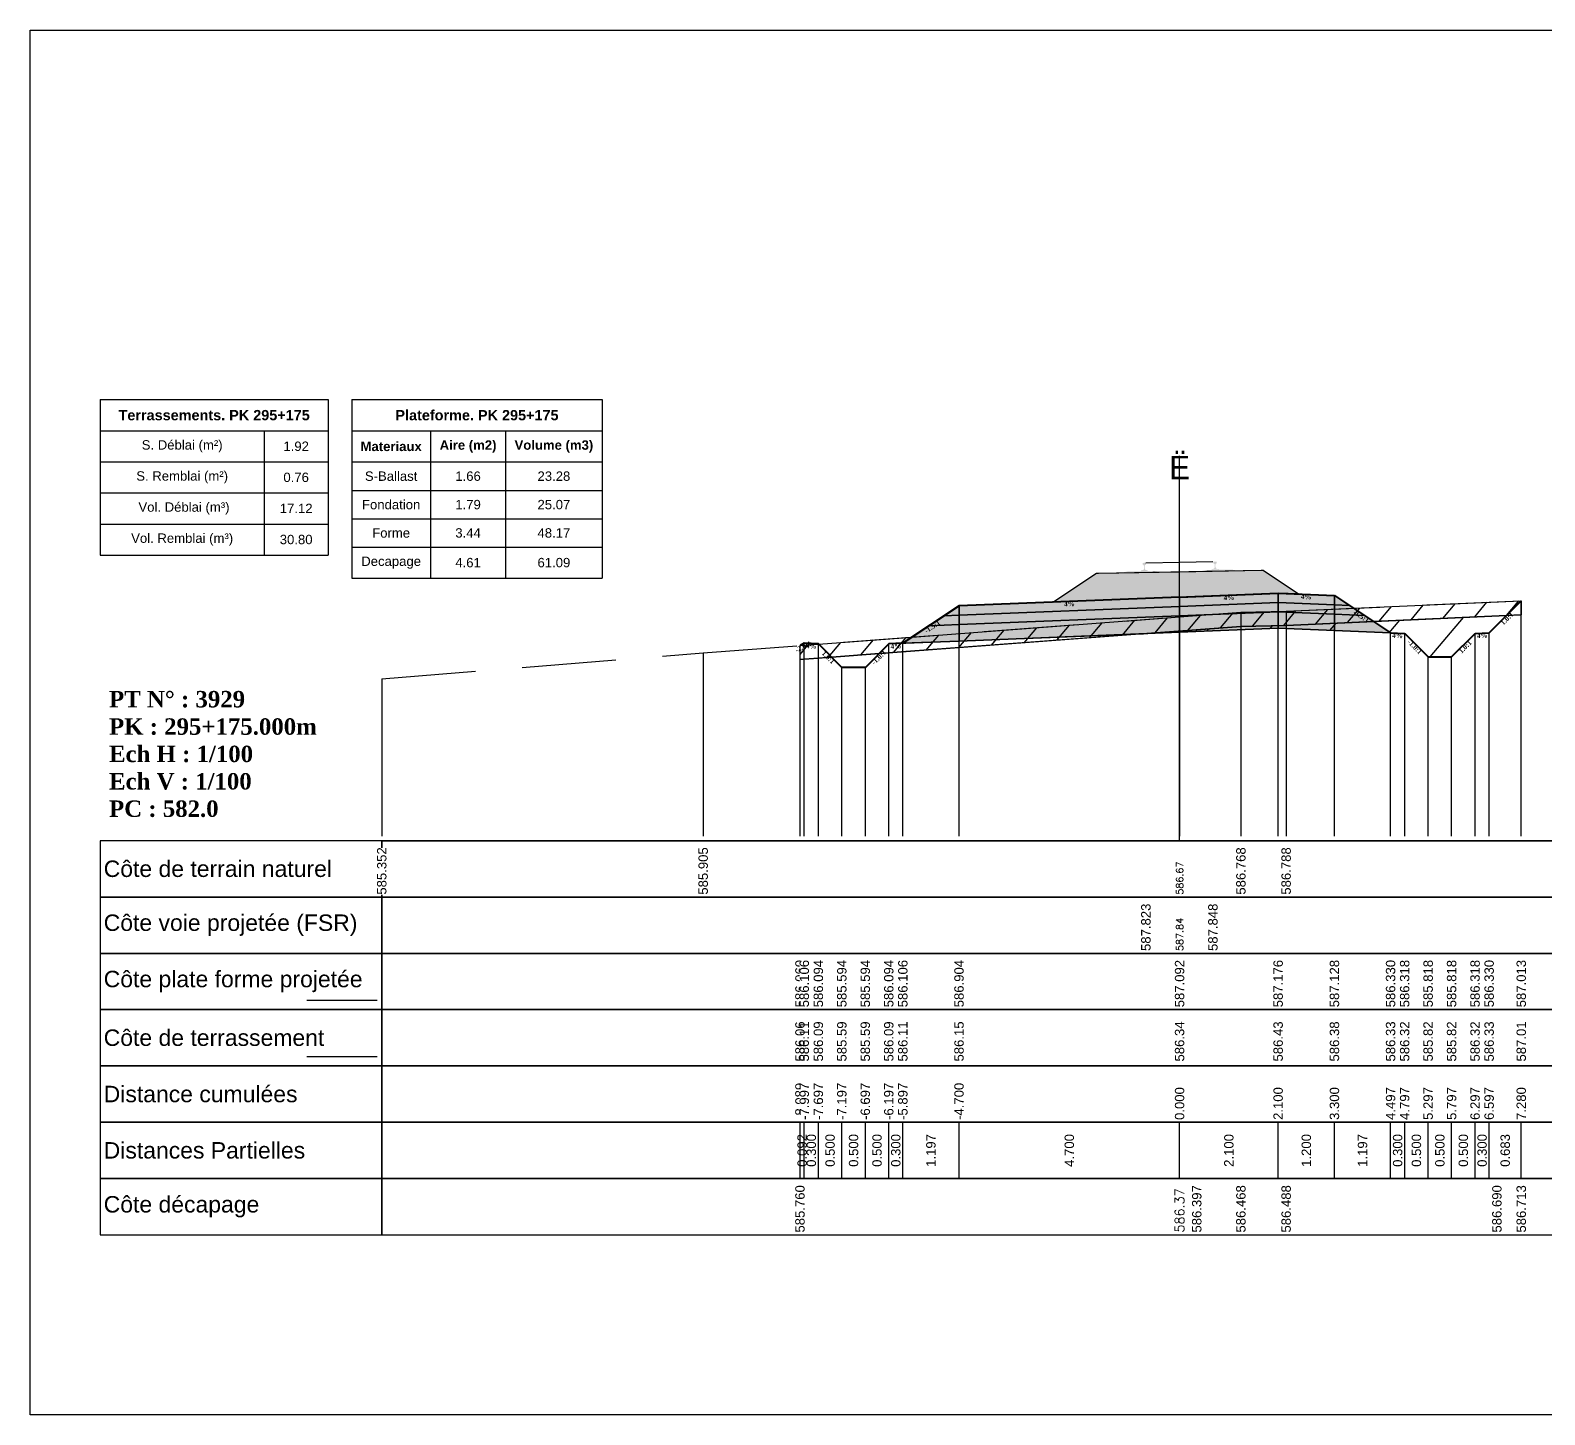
# Model space of a CAD drawing. Header units: millimetres. Extents: x 2762 to 3076, y 916 to 3305.
# Drawn here: x 2873.89 to 2906.16, y 1818.45 to 1847.95 of the extents above; entities that cross this region are included whole.
import ezdxf

# ---------------------------------------------------------------- set-up
doc = ezdxf.new("R2010")
doc.units = ezdxf.units.MM
doc.header["$LTSCALE"] = 2
doc.linetypes.add('CACHE', pattern=[9.525, 6.35, -3.175])
doc.linetypes.add('DASHED', pattern=[0.75, 0.5, -0.25])
for name, color, linetype in [('C-ANNO-TABL', 1, 'Continuous'), ('C-ANNO-TABL-TEXT', 150, 'Continuous'), ('C-ANNO-TABL-TITL', 150, 'Continuous'), ('C-ANNO-TABL-TTBL', 5, 'Continuous'), ('C-ROAD-CORR', 5, 'Continuous'), ('C-ROAD-SCTN', 7, 'Continuous')]:
    doc.layers.add(name, color=color, linetype=linetype)
doc.styles.add('ARIAL', font='arial.ttf')
doc.styles.add('C3D_Etiquette', font='romans.shx')
doc.styles.add('C3D_Profil_Travers', font='romans.shx')
doc.styles.get("Standard").update_dxf_attribs({"font": 'arial.ttf'})

msp = doc.modelspace()

# ---------------------------------------------------------------- hatches: boundary and pattern name
at = {"linetype": 'Continuous', "lineweight": -3}
h = msp.add_hatch(dxfattribs=at)
h.set_pattern_fill('GRAVEL', color=252, scale=0.009, style=0)
h.set_pattern_definition([(228.0128, (2895.843941, 1835.996288), (-1.8288, -2.0574), [0.030755, -3.0447435]), (184.96974, (2895.823367, 1835.973428), (2.743199999, 0.228600013), [0.0527764, -5.2248644]), (132.51045, (2895.77079, 1835.968856), (2.286, -2.5146), [0.0372133, -3.684125]), (267.2737, (2895.681635, 1835.911706), (0.2286, 4.572), [0.0480604, -4.7579794]), (292.83365, (2895.679349, 1835.8637), (-1.143, 2.7432), [0.047127, -4.6655827]), (357.2737, (2895.697637, 1835.820266), (-4.572, 0.2286), [0.0480604, -4.7579794]), (37.69424, (2895.7456434, 1835.81798), (-2.9718, -2.286), [0.0635574, -6.2921804]), (72.25533, (2895.795935, 1835.856842), (1.6002, 5.0292), [0.0600048, -5.940473]), (121.42957, (2895.814223, 1835.913992), (-1.8288, 2.9718), [0.048223, -4.774099]), (175.23636, (2895.789077, 1835.95514), (2.5146, -0.2286), [0.055054, -2.697654]), (222.39744, (2895.7342134, 1835.959712), (-2.7432, -2.5146), [0.071197, -7.0485095]), (138.81407, (2895.90795, 1835.90942), (-1.6002, 1.3716), [0.0243004, -2.405751]), (171.46923, (2895.889661, 1835.925422), (2.9718, -0.4572), [0.0462314, -4.5769175]), (225, (2895.84394, 1835.93228), (-3e-17, -0.2286), [0.032329, -0.29096]), (203.1986, (2895.82794, 1835.959712), (1.143, 0.4572), [0.01741, -1.723556]), (291.8014, (2895.811937, 1835.952854), (-0.2286, 0.6858), [0.024621, -1.206428]), (30.9638, (2895.82108, 1835.929994), (0.6858, 0.4572), [0.039989, -1.292967]), (161.565, (2895.85537, 1835.95057), (0.4572, -0.2286), [0.028916, -0.693981]), (16.38954, (2895.67935, 1835.952854), (2.286, 0.6858), [0.040508, -4.0102944]), (70.34618, (2895.718211, 1835.964284), (-0.9144, -2.5146), [0.033984, -3.3643994]), (293.1986, (2895.85537, 1835.996288), (-0.4572, 1.143), [0.034819, -1.7061465]), (343.61046, (2895.869087, 1835.964284), (-2.286, 0.6858), [0.040508, -4.0102944]), (339.44395, (2895.67935, 1835.811122), (-1.143, 0.4572), [0.039063, -1.914096]), (294.77514, (2895.715925, 1835.797406), (-1.143, 2.5146), [0.0327305, -3.2403234]), (66.8014, (2895.857657, 1835.767688), (0.4572, 1.143), [0.034819, -1.7061465]), (17.35402, (2895.871373, 1835.799692), (-2.9718, -0.9144), [0.0383204, -3.793714]), (69.44395, (2895.745643, 1835.767688), (-0.4572, -1.143), [0.0195316, -1.933628]), (101.3099, (2895.84394, 1835.76769), (-0.2286, 0.9144), [0.011656, -1.1539795]), (165.9638, (2895.841655, 1835.77912), (0.6858, -0.2286), [0.047127, -0.895415]), (186.009, (2895.795935, 1835.790548), (2.286, 0.2286), [0.043674, -4.323723]), (303.69, (2895.82108, 1835.90942), (-0.2286, 0.4572), [0.032969, -0.79126]), (353.15723, (2895.839369, 1835.881988), (3.8862, -0.4572), [0.05756, -5.698441]), (60.9454, (2895.89652, 1835.87513), (-0.9144, -1.6002), [0.023536, -2.330045]), (90, (2895.90795, 1835.8957), (-0.2286, 0.2286), [0.013716, -0.214884]), (120.25644, (2895.791363, 1835.797406), (0.9144, -1.6002), [0.031758, -3.1440547]), (48.0128, (2895.775361, 1835.824838), (1.8288, 2.0574), [0.06151, -3.0139886]), (0, (2895.8165, 1835.87056), (0.2286, 0.2286), [0.059436, -0.169164]), (325.30485, (2895.875945, 1835.870558), (2.286, -1.6002), [0.036145, -3.5783385]), (254.0546, (2895.905663, 1835.849984), (-0.2286, -0.9144), [0.033285, -1.6309485]), (207.64598, (2895.896519, 1835.81798), (-4.3434, -2.286), [0.054193, -5.365122]), (175.42608, (2895.848513, 1835.792834), (-2.9718, 0.2286), [0.0573327, -5.675926])])
h.paths.add_polyline_path([(2895.679, 1835.768), (2896.608, 1836.387), (2896.652, 1836.387), (2900.114, 1836.447), (2900.158, 1836.447), (2900.916, 1835.942), (2900.48, 1835.96)])
msp.add_hatch(color=254, dxfattribs=at).paths.add_polyline_path([(2897.169, 1836.215), (2897.166, 1836.4), (2897.28, 1836.423), (2897.628, 1836.429), (2897.628, 1836.434), (2897.554, 1836.433), (2897.554, 1836.443), (2897.555, 1836.444), (2897.556, 1836.444), (2897.558, 1836.445), (2897.578, 1836.447), (2897.581, 1836.447), (2897.584, 1836.449), (2897.612, 1836.459), (2897.614, 1836.461), (2897.615, 1836.462), (2897.616, 1836.464), (2897.617, 1836.468), (2897.618, 1836.475), (2897.619, 1836.484), (2897.62, 1836.494), (2897.62, 1836.518), (2897.619, 1836.534), (2897.618, 1836.54), (2897.617, 1836.546), (2897.616, 1836.551), (2897.616, 1836.553), (2897.615, 1836.556), (2897.614, 1836.558), (2897.613, 1836.559), (2897.612, 1836.561), (2897.61, 1836.561), (2897.595, 1836.567), (2897.592, 1836.568), (2897.592, 1836.569), (2897.591, 1836.571), (2897.591, 1836.573), (2897.591, 1836.591), (2897.591, 1836.596), (2897.592, 1836.598), (2897.594, 1836.6), (2897.596, 1836.602), (2897.599, 1836.603), (2897.6, 1836.604), (2897.604, 1836.604), (2897.608, 1836.605), (2897.611, 1836.605), (2897.615, 1836.606), (2897.62, 1836.606), (2897.623, 1836.606), (2897.626, 1836.606), (2897.63, 1836.606), (2897.633, 1836.606), (2897.637, 1836.606), (2897.642, 1836.606), (2897.645, 1836.606), (2897.649, 1836.605), (2897.653, 1836.605), (2897.654, 1836.604), (2897.656, 1836.603), (2897.659, 1836.601), (2897.661, 1836.599), (2897.662, 1836.597), (2897.663, 1836.592), (2897.663, 1836.574), (2897.663, 1836.572), (2897.662, 1836.57), (2897.662, 1836.569), (2897.659, 1836.568), (2897.644, 1836.562), (2897.643, 1836.561), (2897.641, 1836.56), (2897.64, 1836.558), (2897.64, 1836.557), (2897.639, 1836.553), (2897.638, 1836.551), (2897.638, 1836.547), (2897.637, 1836.541), (2897.637, 1836.534), (2897.636, 1836.518), (2897.637, 1836.495), (2897.638, 1836.484), (2897.639, 1836.475), (2897.641, 1836.468), (2897.642, 1836.464), (2897.642, 1836.463), (2897.644, 1836.461), (2897.646, 1836.46), (2897.674, 1836.45), (2897.677, 1836.449), (2897.681, 1836.449), (2897.701, 1836.447), (2897.702, 1836.447), (2897.703, 1836.446), (2897.704, 1836.445), (2897.704, 1836.435), (2897.63, 1836.434), (2897.63, 1836.429), (2897.834, 1836.432), (2897.966, 1836.404), (2898.8, 1836.418), (2898.931, 1836.451), (2899.135, 1836.455), (2899.135, 1836.46), (2899.061, 1836.459), (2899.061, 1836.469), (2899.062, 1836.47), (2899.063, 1836.471), (2899.064, 1836.471), (2899.084, 1836.473), (2899.088, 1836.473), (2899.091, 1836.475), (2899.119, 1836.486), (2899.121, 1836.487), (2899.122, 1836.488), (2899.123, 1836.49), (2899.124, 1836.494), (2899.125, 1836.501), (2899.126, 1836.51), (2899.127, 1836.521), (2899.126, 1836.544), (2899.125, 1836.56), (2899.125, 1836.567), (2899.124, 1836.573), (2899.123, 1836.577), (2899.123, 1836.579), (2899.122, 1836.582), (2899.121, 1836.584), (2899.12, 1836.585), (2899.118, 1836.587), (2899.117, 1836.587), (2899.102, 1836.593), (2899.099, 1836.594), (2899.098, 1836.595), (2899.098, 1836.597), (2899.098, 1836.599), (2899.097, 1836.617), (2899.098, 1836.622), (2899.099, 1836.624), (2899.101, 1836.626), (2899.103, 1836.628), (2899.106, 1836.629), (2899.107, 1836.63), (2899.11, 1836.631), (2899.114, 1836.631), (2899.118, 1836.632), (2899.122, 1836.632), (2899.127, 1836.632), (2899.13, 1836.632), (2899.133, 1836.632), (2899.136, 1836.632), (2899.14, 1836.632), (2899.144, 1836.632), (2899.149, 1836.632), (2899.152, 1836.632), (2899.156, 1836.632), (2899.16, 1836.631), (2899.161, 1836.63), (2899.163, 1836.629), (2899.165, 1836.628), (2899.168, 1836.625), (2899.169, 1836.623), (2899.169, 1836.619), (2899.17, 1836.601), (2899.17, 1836.598), (2899.169, 1836.597), (2899.169, 1836.596), (2899.166, 1836.594), (2899.151, 1836.588), (2899.149, 1836.587), (2899.148, 1836.586), (2899.147, 1836.584), (2899.146, 1836.583), (2899.146, 1836.579), (2899.145, 1836.577), (2899.144, 1836.573), (2899.144, 1836.567), (2899.143, 1836.561), (2899.143, 1836.545), (2899.143, 1836.521), (2899.145, 1836.51), (2899.146, 1836.501), (2899.147, 1836.494), (2899.148, 1836.49), (2899.149, 1836.489), (2899.15, 1836.488), (2899.153, 1836.486), (2899.181, 1836.476), (2899.184, 1836.475), (2899.187, 1836.475), (2899.207, 1836.474), (2899.209, 1836.473), (2899.21, 1836.472), (2899.211, 1836.471), (2899.211, 1836.462), (2899.137, 1836.46), (2899.137, 1836.455), (2899.485, 1836.461), (2899.6, 1836.442), (2899.604, 1836.257)])
h = msp.add_hatch(dxfattribs=at)
h.set_pattern_fill('_U', color=150, scale=0.5, angle=50, style=0, pattern_type=0)
h.set_pattern_definition([(50, (2905.3458, 1835.48317), (-0.383022, 0.321394), [])])
h.paths.add_polyline_path([(2905.346, 1835.483), (2905.66, 1835.797), (2905.66, 1835.497)])
h.paths.add_polyline_path([(2902.092, 1835.637), (2905.66, 1835.797), (2905.346, 1835.483), (2902.514, 1835.356)])
h.paths.add_polyline_path([(2891.976, 1834.671), (2892.183, 1834.878), (2892.483, 1834.89), (2892.684, 1835.024), (2899.686, 1835.551), (2900.65, 1835.572), (2902.092, 1835.637), (2902.514, 1835.356), (2900.65, 1835.272), (2899.686, 1835.251)])
h.paths.add_polyline_path([(2890.687, 1834.874), (2892.684, 1835.024), (2892.483, 1834.89), (2892.183, 1834.878), (2891.976, 1834.671), (2890.966, 1834.595)])
h.paths.add_polyline_path([(2890.291, 1834.544), (2890.291, 1834.844), (2890.687, 1834.874), (2890.966, 1834.595)])
h = msp.add_hatch(dxfattribs=at)
h.set_pattern_fill('_U', color=3, angle=50, style=0, pattern_type=0)
h.set_pattern_definition([(50, (2905.3458, 1835.4832), (-0.766044, 0.64279), [])])
h.paths.add_polyline_path([(2905.346, 1835.483), (2905.66, 1835.797), (2905.66, 1835.497)])
h.paths.add_polyline_path([(2891.976, 1834.671), (2892.183, 1834.878), (2897.607, 1835.095)])
h.paths.add_polyline_path([(2890.291, 1834.544), (2890.291, 1834.844), (2890.383, 1834.89), (2890.683, 1834.878), (2890.966, 1834.595)])
h = msp.add_hatch(color=11, dxfattribs=at)
h.paths.add_polyline_path([(2901.68, 1835.712), (2901.68, 1835.912), (2901.999, 1835.699)])
h.paths.add_polyline_path([(2900.48, 1835.76), (2900.48, 1835.96), (2901.68, 1835.912), (2901.68, 1835.712)])
h.paths.add_polyline_path([(2898.38, 1835.676), (2898.38, 1835.876), (2900.48, 1835.96), (2900.48, 1835.76)])
h.paths.add_polyline_path([(2893.68, 1835.488), (2893.68, 1835.688), (2898.38, 1835.876), (2898.38, 1835.676)])
h.paths.add_polyline_path([(2893.36, 1835.475), (2893.68, 1835.688), (2893.68, 1835.488)])
h = msp.add_hatch(dxfattribs=at)
h.set_pattern_fill('_U', color=1, angle=50, style=0, pattern_type=0)
h.set_pattern_definition([(50, (2897.6075, 1835.0948), (-0.76604, 0.64279), [])])
h.paths.add_polyline_path([(2897.607, 1835.095), (2899.686, 1835.251), (2900.65, 1835.272), (2905.346, 1835.483), (2904.976, 1835.114), (2904.676, 1835.102), (2904.176, 1834.602), (2903.676, 1834.602), (2903.176, 1835.102), (2900.48, 1835.21)])
h.paths.add_polyline_path([(2890.966, 1834.595), (2891.976, 1834.671), (2891.683, 1834.378), (2891.183, 1834.378)])
h = msp.add_hatch(color=83, dxfattribs=at)
h.paths.add_polyline_path([(2901.68, 1835.162), (2901.68, 1835.512), (2902.318, 1835.486), (2902.876, 1835.114)])
h.paths.add_polyline_path([(2900.48, 1835.21), (2900.48, 1835.56), (2901.68, 1835.512), (2901.68, 1835.162)])
h.paths.add_polyline_path([(2898.38, 1835.126), (2898.38, 1835.476), (2900.48, 1835.56), (2900.48, 1835.21)])
h.paths.add_polyline_path([(2893.68, 1834.938), (2893.68, 1835.288), (2898.38, 1835.476), (2898.38, 1835.126)])
h.paths.add_polyline_path([(2892.483, 1834.89), (2893.041, 1835.262), (2893.68, 1835.288), (2893.68, 1834.938)])
h = msp.add_hatch(color=30, dxfattribs=at)
h.paths.add_polyline_path([(2901.68, 1835.512), (2901.68, 1835.712), (2901.999, 1835.699), (2902.318, 1835.486)])
h.paths.add_polyline_path([(2900.48, 1835.56), (2900.48, 1835.76), (2901.68, 1835.712), (2901.68, 1835.512)])
h.paths.add_polyline_path([(2898.38, 1835.476), (2898.38, 1835.676), (2900.48, 1835.76), (2900.48, 1835.56)])
h.paths.add_polyline_path([(2893.68, 1835.288), (2893.68, 1835.488), (2898.38, 1835.676), (2898.38, 1835.476)])
h.paths.add_polyline_path([(2893.041, 1835.262), (2893.36, 1835.475), (2893.68, 1835.488), (2893.68, 1835.288)])

# ---------------------------------------------------------------- linework, layer by layer
at = {"color": 7, "linetype": 'Continuous', "lineweight": -3}
for p, q in [((2898.38, 1830.684), (2898.38, 1838.884)), ((2881.379, 1830.684), (2915.381, 1830.684)), ((2890.291, 1823.484), (2890.291, 1824.684)), ((2890.383, 1823.484), (2890.383, 1824.684)), ((2890.383, 1823.484), (2890.383, 1824.684)), ((2890.683, 1823.484), (2890.683, 1824.684)), ((2890.683, 1823.484), (2890.683, 1824.684)), ((2891.183, 1823.484), (2891.183, 1824.684)), ((2891.183, 1823.484), (2891.183, 1824.684)), ((2891.683, 1823.484), (2891.683, 1824.684)), ((2891.683, 1823.484), (2891.683, 1824.684)), ((2892.183, 1823.484), (2892.183, 1824.684)), ((2892.183, 1823.484), (2892.183, 1824.684)), ((2892.483, 1823.484), (2892.483, 1824.684)), ((2892.483, 1823.484), (2892.483, 1824.684)), ((2893.68, 1823.484), (2893.68, 1824.684)), ((2893.68, 1823.484), (2893.68, 1824.684)), ((2898.38, 1823.484), (2898.38, 1824.684)), ((2898.38, 1823.484), (2898.38, 1824.684)), ((2900.48, 1823.484), (2900.48, 1824.684)), ((2900.48, 1823.484), (2900.48, 1824.684)), ((2901.68, 1823.484), (2901.68, 1824.684)), ((2901.68, 1823.484), (2901.68, 1824.684)), ((2902.876, 1823.484), (2902.876, 1824.684)), ((2902.876, 1823.484), (2902.876, 1824.684)), ((2903.176, 1823.484), (2903.176, 1824.684)), ((2903.176, 1823.484), (2903.176, 1824.684)), ((2903.676, 1823.484), (2903.676, 1824.684)), ((2903.676, 1823.484), (2903.676, 1824.684)), ((2904.176, 1823.484), (2904.176, 1824.684)), ((2904.176, 1823.484), (2904.176, 1824.684)), ((2904.676, 1823.484), (2904.676, 1824.684)), ((2904.676, 1823.484), (2904.676, 1824.684)), ((2904.976, 1823.484), (2904.976, 1824.684)), ((2904.976, 1823.484), (2904.976, 1824.684)), ((2905.66, 1823.484), (2905.66, 1824.684))]:
    msp.add_line(p, q, dxfattribs=at)
at = {"color": 251, "linetype": 'Continuous', "lineweight": -3}
for p, q in [((2896.652, 1836.387), (2900.114, 1836.447)), ((2900.114, 1836.447), (2900.158, 1836.447)), ((2900.158, 1836.447), (2900.916, 1835.942)), ((2895.679, 1835.768), (2896.608, 1836.387)), ((2896.608, 1836.387), (2896.652, 1836.387)), ((2893.68, 1835.688), (2898.38, 1835.876)), ((2900.48, 1835.96), (2895.679, 1835.768)), ((2898.38, 1835.876), (2900.48, 1835.96)), ((2898.38, 1835.676), (2898.38, 1835.876)), ((2898.38, 1835.876), (2898.38, 1835.676)), ((2900.916, 1835.942), (2900.48, 1835.96)), ((2900.48, 1835.76), (2900.48, 1835.96)), ((2900.48, 1835.96), (2901.68, 1835.912)), ((2900.48, 1835.96), (2900.48, 1835.76)), ((2901.68, 1835.712), (2901.68, 1835.912)), ((2901.68, 1835.912), (2901.999, 1835.699)), ((2901.68, 1835.912), (2901.68, 1835.712)), ((2893.36, 1835.475), (2893.68, 1835.688)), ((2893.68, 1835.488), (2893.36, 1835.475)), ((2893.68, 1835.488), (2893.68, 1835.688)), ((2893.68, 1835.688), (2893.68, 1835.488)), ((2898.38, 1835.676), (2893.68, 1835.488)), ((2900.48, 1835.76), (2898.38, 1835.676)), ((2901.68, 1835.712), (2900.48, 1835.76)), ((2901.999, 1835.699), (2901.68, 1835.712))]:
    msp.add_line(p, q, dxfattribs=at)
at = {"color": 105, "linetype": 'DASHED', "lineweight": -3, "ltscale": 2}
for p, q in [((2900.65, 1835.572), (2915.38, 1836.235)), ((2898.38, 1835.453), (2899.686, 1835.551)), ((2899.686, 1835.551), (2900.65, 1835.572)), ((2888.229, 1834.688), (2898.38, 1835.453)), ((2881.38, 1834.136), (2888.229, 1834.688))]:
    msp.add_line(p, q, dxfattribs=at)
at = {"color": 253, "linetype": 'Continuous', "lineweight": -3}
for p, q in [((2902.092, 1835.637), (2905.66, 1835.797)), ((2905.346, 1835.483), (2905.66, 1835.797)), ((2905.66, 1835.797), (2905.346, 1835.483)), ((2905.346, 1835.483), (2905.66, 1835.797)), ((2905.66, 1835.797), (2905.66, 1835.497)), ((2905.66, 1835.797), (2905.66, 1835.497)), ((2892.684, 1835.024), (2899.686, 1835.551)), ((2899.686, 1835.551), (2900.65, 1835.572)), ((2900.65, 1835.572), (2902.092, 1835.637)), ((2900.65, 1835.272), (2905.346, 1835.483)), ((2902.514, 1835.356), (2902.092, 1835.637)), ((2902.092, 1835.637), (2902.514, 1835.356)), ((2905.346, 1835.483), (2902.514, 1835.356)), ((2905.346, 1835.483), (2904.976, 1835.114)), ((2905.66, 1835.497), (2905.346, 1835.483)), ((2905.66, 1835.497), (2905.346, 1835.483)), ((2899.686, 1835.251), (2891.976, 1834.671)), ((2897.607, 1835.095), (2899.686, 1835.251)), ((2900.48, 1835.21), (2897.607, 1835.095)), ((2900.65, 1835.272), (2899.686, 1835.251)), ((2899.686, 1835.251), (2900.65, 1835.272)), ((2903.176, 1835.102), (2900.48, 1835.21)), ((2902.514, 1835.356), (2900.65, 1835.272)), ((2890.291, 1834.844), (2890.383, 1834.89)), ((2890.291, 1834.844), (2890.687, 1834.874)), ((2890.291, 1834.544), (2890.291, 1834.844)), ((2890.291, 1834.544), (2890.291, 1834.844)), ((2890.383, 1834.89), (2890.683, 1834.878)), ((2890.683, 1834.878), (2890.966, 1834.595)), ((2890.687, 1834.874), (2892.684, 1835.024)), ((2890.966, 1834.595), (2890.687, 1834.874)), ((2890.687, 1834.874), (2890.966, 1834.595)), ((2897.607, 1835.095), (2891.976, 1834.671)), ((2891.976, 1834.671), (2892.183, 1834.878)), ((2892.183, 1834.878), (2891.976, 1834.671)), ((2891.976, 1834.671), (2892.183, 1834.878)), ((2892.183, 1834.878), (2897.607, 1835.095)), ((2892.183, 1834.878), (2892.483, 1834.89)), ((2892.483, 1834.89), (2892.183, 1834.878)), ((2892.483, 1834.89), (2892.684, 1835.024)), ((2892.684, 1835.024), (2892.483, 1834.89)), ((2903.676, 1834.602), (2903.176, 1835.102)), ((2904.676, 1835.102), (2904.176, 1834.602)), ((2904.976, 1835.114), (2904.676, 1835.102)), ((2890.966, 1834.595), (2890.291, 1834.544)), ((2890.966, 1834.595), (2890.291, 1834.544)), ((2891.976, 1834.671), (2890.966, 1834.595)), ((2890.966, 1834.595), (2891.976, 1834.671)), ((2891.183, 1834.378), (2890.966, 1834.595)), ((2891.976, 1834.671), (2891.683, 1834.378)), ((2904.176, 1834.602), (2903.676, 1834.602)), ((2891.683, 1834.378), (2891.183, 1834.378))]:
    msp.add_line(p, q, dxfattribs=at)
at = {"color": 8, "linetype": 'CACHE', "lineweight": -3}
for p, q in [((2905.66, 1830.784), (2905.66, 1835.797)), ((2900.48, 1830.784), (2900.48, 1835.21)), ((2901.68, 1830.784), (2901.68, 1835.162)), ((2890.291, 1830.784), (2890.291, 1834.844)), ((2890.383, 1830.784), (2890.383, 1834.89)), ((2890.683, 1830.784), (2890.683, 1834.878)), ((2892.183, 1830.784), (2892.183, 1834.878)), ((2892.483, 1830.784), (2892.483, 1834.89)), ((2893.68, 1830.784), (2893.68, 1834.938)), ((2898.38, 1830.784), (2898.38, 1835.126)), ((2898.38, 1830.784), (2898.38, 1835.126)), ((2902.876, 1830.784), (2902.876, 1835.114)), ((2903.176, 1830.784), (2903.176, 1835.102)), ((2904.676, 1830.784), (2904.676, 1835.102)), ((2904.976, 1830.784), (2904.976, 1835.114)), ((2903.676, 1830.784), (2903.676, 1834.602)), ((2904.176, 1830.784), (2904.176, 1834.602)), ((2891.183, 1830.784), (2891.183, 1834.378)), ((2891.683, 1830.784), (2891.683, 1834.378))]:
    msp.add_line(p, q, dxfattribs=at)
at = {"color": 53, "linetype": 'Continuous', "lineweight": -3}
for p, q in [((2893.041, 1835.262), (2893.36, 1835.475)), ((2893.36, 1835.475), (2893.68, 1835.488)), ((2893.68, 1835.488), (2898.38, 1835.676)), ((2893.68, 1835.288), (2893.68, 1835.488)), ((2893.68, 1835.488), (2893.68, 1835.288)), ((2898.38, 1835.476), (2893.68, 1835.288)), ((2893.68, 1835.288), (2898.38, 1835.476)), ((2898.38, 1835.676), (2900.48, 1835.76)), ((2898.38, 1835.476), (2898.38, 1835.676)), ((2898.38, 1835.676), (2898.38, 1835.476)), ((2900.48, 1835.56), (2898.38, 1835.476)), ((2898.38, 1835.476), (2900.48, 1835.56)), ((2898.38, 1835.126), (2898.38, 1835.476)), ((2898.38, 1835.476), (2898.38, 1835.126)), ((2900.48, 1835.56), (2900.48, 1835.76)), ((2900.48, 1835.76), (2901.68, 1835.712)), ((2900.48, 1835.76), (2900.48, 1835.56)), ((2901.68, 1835.512), (2900.48, 1835.56)), ((2900.48, 1835.21), (2900.48, 1835.56)), ((2900.48, 1835.56), (2901.68, 1835.512)), ((2900.48, 1835.56), (2900.48, 1835.21)), ((2901.68, 1835.512), (2901.68, 1835.712)), ((2901.68, 1835.712), (2901.999, 1835.699)), ((2901.68, 1835.712), (2901.68, 1835.512)), ((2902.318, 1835.486), (2901.68, 1835.512)), ((2901.68, 1835.162), (2901.68, 1835.512)), ((2901.68, 1835.512), (2902.318, 1835.486)), ((2901.68, 1835.512), (2901.68, 1835.162)), ((2901.999, 1835.699), (2902.318, 1835.486)), ((2902.318, 1835.486), (2902.876, 1835.114)), ((2892.483, 1834.89), (2893.041, 1835.262)), ((2893.68, 1835.288), (2893.041, 1835.262)), ((2893.041, 1835.262), (2893.68, 1835.288)), ((2893.68, 1834.938), (2893.68, 1835.288)), ((2893.68, 1835.288), (2893.68, 1834.938)), ((2900.48, 1835.21), (2898.38, 1835.126)), ((2901.68, 1835.162), (2900.48, 1835.21)), ((2902.876, 1835.114), (2901.68, 1835.162)), ((2893.68, 1834.938), (2892.483, 1834.89)), ((2898.38, 1835.126), (2893.68, 1834.938))]:
    msp.add_line(p, q, dxfattribs=at)
at = {"color": 98, "linetype": 'CACHE', "lineweight": -3}
for p, q in [((2899.686, 1835.551), (2899.686, 1830.784)), ((2900.65, 1835.572), (2900.65, 1830.784)), ((2898.38, 1835.453), (2898.38, 1830.784)), ((2888.229, 1834.688), (2888.229, 1830.784)), ((2881.38, 1834.136), (2881.38, 1830.784))]:
    msp.add_line(p, q, dxfattribs=at)
at = {"color": 6, "linetype": 'Continuous', "lineweight": -3}
for p, q in [((2900.65, 1835.272), (2905.141, 1835.474)), ((2905.141, 1835.474), (2905.66, 1835.497)), ((2890.291, 1834.544), (2898.38, 1835.153)), ((2898.38, 1835.153), (2898.746, 1835.181)), ((2898.746, 1835.181), (2899.686, 1835.251)), ((2899.686, 1835.251), (2900.65, 1835.272))]:
    msp.add_line(p, q, dxfattribs=at)
at = {"color": 154, "linetype": 'Continuous', "lineweight": -3}
msp.add_line((2879.779, 1827.284), (2881.279, 1827.284), dxfattribs=at)
at = {"color": 1, "linetype": 'Continuous', "lineweight": -3}
msp.add_line((2879.779, 1826.084), (2881.279, 1826.084), dxfattribs=at)
at = {"color": 7, "linetype": 'Continuous', "lineweight": -3}
for points in [[(2881.379, 1829.484), (2881.379, 1830.684), (2875.379, 1830.684), (2875.379, 1829.484)], [(2881.379, 1829.484), (2915.381, 1829.484), (2915.381, 1830.684), (2881.379, 1830.684)], [(2881.379, 1828.284), (2881.379, 1829.484), (2875.379, 1829.484), (2875.379, 1828.284)], [(2881.379, 1828.284), (2915.381, 1828.284), (2915.381, 1829.484), (2881.379, 1829.484)], [(2881.379, 1827.084), (2881.379, 1828.284), (2875.379, 1828.284), (2875.379, 1827.084)], [(2881.379, 1827.084), (2915.381, 1827.084), (2915.381, 1828.284), (2881.379, 1828.284)], [(2881.379, 1825.884), (2881.379, 1827.084), (2875.379, 1827.084), (2875.379, 1825.884)], [(2881.379, 1825.884), (2915.381, 1825.884), (2915.381, 1827.084), (2881.379, 1827.084)], [(2881.379, 1824.684), (2881.379, 1825.884), (2875.379, 1825.884), (2875.379, 1824.684)], [(2881.379, 1824.684), (2915.381, 1824.684), (2915.381, 1825.884), (2881.379, 1825.884)], [(2881.379, 1823.484), (2881.379, 1824.684), (2875.379, 1824.684), (2875.379, 1823.484)], [(2881.379, 1823.484), (2915.381, 1823.484), (2915.381, 1824.684), (2881.379, 1824.684)], [(2881.379, 1822.284), (2881.379, 1823.484), (2875.379, 1823.484), (2875.379, 1822.284)], [(2881.379, 1822.284), (2915.381, 1822.284), (2915.381, 1823.484), (2881.379, 1823.484)]]:
    msp.add_3dface(points, dxfattribs=at)
at = {"layer": 'C-ANNO-TABL', "color": 7, "linetype": 'Continuous', "lineweight": -3}
for p, q in [((2875.379, 1839.419), (2878.873, 1839.419)), ((2878.873, 1839.419), (2880.238, 1839.419)), ((2878.873, 1839.419), (2878.873, 1838.757)), ((2880.738, 1839.416), (2882.42, 1839.416)), ((2882.42, 1839.416), (2884.016, 1839.416)), ((2882.42, 1839.416), (2882.42, 1838.754)), ((2884.016, 1839.416), (2886.078, 1839.416)), ((2884.016, 1839.416), (2884.016, 1838.754)), ((2875.379, 1838.757), (2878.873, 1838.757)), ((2878.873, 1838.757), (2880.238, 1838.757)), ((2878.873, 1838.757), (2878.873, 1838.095)), ((2880.738, 1838.754), (2882.42, 1838.754)), ((2882.42, 1838.754), (2884.016, 1838.754)), ((2882.42, 1838.754), (2882.42, 1838.147)), ((2884.016, 1838.754), (2886.078, 1838.754)), ((2884.016, 1838.754), (2884.016, 1838.147)), ((2875.379, 1838.095), (2878.873, 1838.095)), ((2878.873, 1838.095), (2880.238, 1838.095)), ((2878.873, 1838.095), (2878.873, 1837.432)), ((2880.738, 1838.147), (2882.42, 1838.147)), ((2882.42, 1838.147), (2884.016, 1838.147)), ((2882.42, 1838.147), (2882.42, 1837.543)), ((2884.016, 1838.147), (2886.078, 1838.147)), ((2884.016, 1838.147), (2884.016, 1837.543)), ((2875.379, 1837.432), (2878.873, 1837.432)), ((2878.873, 1837.432), (2880.238, 1837.432)), ((2878.873, 1837.432), (2878.873, 1836.77)), ((2880.738, 1837.543), (2882.42, 1837.543)), ((2882.42, 1837.543), (2884.016, 1837.543)), ((2882.42, 1837.543), (2882.42, 1836.939)), ((2884.016, 1837.543), (2886.078, 1837.543)), ((2884.016, 1837.543), (2884.016, 1836.939)), ((2880.738, 1836.939), (2882.42, 1836.939)), ((2882.42, 1836.939), (2884.016, 1836.939)), ((2882.42, 1836.939), (2882.42, 1836.28)), ((2884.016, 1836.939), (2886.078, 1836.939)), ((2884.016, 1836.939), (2884.016, 1836.28))]:
    msp.add_line(p, q, dxfattribs=at)
at = {"layer": 'C-ANNO-TABL-TTBL', "color": 7, "linetype": 'Continuous', "lineweight": -3}
for p, q in [((2875.379, 1840.084), (2880.238, 1840.084)), ((2875.379, 1840.084), (2875.379, 1839.419)), ((2880.238, 1840.084), (2880.238, 1839.419)), ((2880.738, 1840.084), (2886.078, 1840.084)), ((2880.738, 1840.084), (2880.738, 1839.416)), ((2886.078, 1840.084), (2886.078, 1839.416)), ((2875.379, 1839.419), (2875.379, 1838.757)), ((2880.238, 1839.419), (2880.238, 1838.757)), ((2880.738, 1839.416), (2880.738, 1838.754)), ((2886.078, 1839.416), (2886.078, 1838.754)), ((2875.379, 1838.757), (2875.379, 1838.095)), ((2880.238, 1838.757), (2880.238, 1838.095)), ((2880.738, 1838.754), (2880.738, 1838.147)), ((2886.078, 1838.754), (2886.078, 1838.147)), ((2875.379, 1838.095), (2875.379, 1837.432)), ((2880.238, 1838.095), (2880.238, 1837.432)), ((2880.738, 1838.147), (2880.738, 1837.543)), ((2886.078, 1838.147), (2886.078, 1837.543)), ((2875.379, 1837.432), (2875.379, 1836.77)), ((2880.238, 1837.432), (2880.238, 1836.77)), ((2880.738, 1837.543), (2880.738, 1836.939)), ((2886.078, 1837.543), (2886.078, 1836.939)), ((2875.379, 1836.77), (2878.873, 1836.77)), ((2878.873, 1836.77), (2880.238, 1836.77)), ((2880.738, 1836.939), (2880.738, 1836.28)), ((2886.078, 1836.939), (2886.078, 1836.28)), ((2880.738, 1836.28), (2882.42, 1836.28)), ((2882.42, 1836.28), (2884.016, 1836.28)), ((2884.016, 1836.28), (2886.078, 1836.28))]:
    msp.add_line(p, q, dxfattribs=at)
at = {"layer": 'C-ROAD-CORR', "color": 1, "linetype": 'Continuous', "lineweight": 40}
for p, q in [((2898.38, 1835.876), (2893.68, 1835.688)), ((2898.38, 1835.876), (2900.48, 1835.96)), ((2900.48, 1835.96), (2901.68, 1835.912)), ((2901.68, 1835.912), (2902.876, 1835.114)), ((2904.976, 1835.114), (2905.66, 1835.797)), ((2893.68, 1835.688), (2892.483, 1834.89)), ((2890.383, 1834.89), (2890.291, 1834.844)), ((2890.683, 1834.878), (2890.383, 1834.89)), ((2891.183, 1834.378), (2890.683, 1834.878)), ((2892.183, 1834.878), (2891.683, 1834.378)), ((2892.483, 1834.89), (2892.183, 1834.878)), ((2902.876, 1835.114), (2903.176, 1835.102)), ((2903.176, 1835.102), (2903.676, 1834.602)), ((2904.176, 1834.602), (2904.676, 1835.102)), ((2904.676, 1835.102), (2904.976, 1835.114)), ((2903.676, 1834.602), (2904.176, 1834.602)), ((2891.683, 1834.378), (2891.183, 1834.378))]:
    msp.add_line(p, q, dxfattribs=at)
at = {"layer": 'C-ROAD-CORR', "color": 102, "linetype": 'Continuous', "lineweight": -3, "ltscale": 0.5}
for p, q in [((2898.38, 1835.126), (2900.48, 1835.21)), ((2900.48, 1835.21), (2901.68, 1835.162)), ((2901.68, 1835.162), (2902.876, 1835.114)), ((2893.68, 1834.938), (2892.483, 1834.89)), ((2898.38, 1835.126), (2893.68, 1834.938))]:
    msp.add_line(p, q, dxfattribs=at)
at = {"layer": 'C-ROAD-CORR', "color": 1, "linetype": 'Continuous', "lineweight": -3}
for p, q in [((2891.183, 1834.378), (2890.683, 1834.878)), ((2892.183, 1834.878), (2891.683, 1834.378)), ((2903.176, 1835.102), (2903.676, 1834.602)), ((2904.176, 1834.602), (2904.676, 1835.102))]:
    msp.add_line(p, q, dxfattribs=at)
at = {"layer": 'C-ROAD-SCTN', "color": 154, "linetype": 'Continuous', "lineweight": -3}
for p, q in [((2897.661, 1836.607), (2897.662, 1836.607)), ((2897.662, 1836.607), (2898.38, 1836.619)), ((2898.38, 1836.619), (2899.09, 1836.632)), ((2893.68, 1835.688), (2898.38, 1835.876)), ((2898.38, 1835.876), (2900.48, 1835.96)), ((2900.48, 1835.96), (2901.68, 1835.912)), ((2901.68, 1835.912), (2902.876, 1835.114)), ((2904.976, 1835.114), (2905.66, 1835.797)), ((2892.483, 1834.89), (2893.68, 1835.688)), ((2890.291, 1834.844), (2890.383, 1834.89)), ((2890.383, 1834.89), (2890.683, 1834.878)), ((2890.683, 1834.878), (2891.183, 1834.378)), ((2891.683, 1834.378), (2892.183, 1834.878)), ((2892.183, 1834.878), (2892.483, 1834.89)), ((2902.876, 1835.114), (2903.176, 1835.102)), ((2903.176, 1835.102), (2903.676, 1834.602)), ((2904.176, 1834.602), (2904.676, 1835.102)), ((2904.676, 1835.102), (2904.976, 1835.114)), ((2903.676, 1834.602), (2904.176, 1834.602)), ((2891.183, 1834.378), (2891.683, 1834.378))]:
    msp.add_line(p, q, dxfattribs=at)
at = {"layer": 'C-ROAD-SCTN', "color": 140, "linetype": 'Continuous', "lineweight": -3}
for p, q in [((2898.38, 1836.417), (2900.114, 1836.447)), ((2900.114, 1836.447), (2900.158, 1836.447)), ((2900.158, 1836.447), (2900.916, 1835.942)), ((2895.679, 1835.768), (2896.608, 1836.387)), ((2896.608, 1836.387), (2896.652, 1836.387)), ((2896.652, 1836.387), (2898.38, 1836.417))]:
    msp.add_line(p, q, dxfattribs=at)
at = {"layer": 'C-ROAD-SCTN', "color": 1, "linetype": 'Continuous', "lineweight": -3}
for p, q in [((2904.976, 1835.114), (2905.66, 1835.797)), ((2898.38, 1835.126), (2900.48, 1835.21)), ((2900.48, 1835.21), (2901.68, 1835.162)), ((2901.68, 1835.162), (2902.876, 1835.114)), ((2890.291, 1834.844), (2890.383, 1834.89)), ((2890.383, 1834.89), (2890.683, 1834.878)), ((2890.683, 1834.878), (2891.183, 1834.378)), ((2891.683, 1834.378), (2892.183, 1834.878)), ((2892.183, 1834.878), (2892.483, 1834.89)), ((2892.483, 1834.89), (2893.68, 1834.938)), ((2893.68, 1834.938), (2898.38, 1835.126)), ((2902.876, 1835.114), (2903.176, 1835.102)), ((2903.176, 1835.102), (2903.676, 1834.602)), ((2904.176, 1834.602), (2904.676, 1835.102)), ((2904.676, 1835.102), (2904.976, 1835.114)), ((2903.676, 1834.602), (2904.176, 1834.602)), ((2891.183, 1834.378), (2891.683, 1834.378))]:
    msp.add_line(p, q, dxfattribs=at)

# ---------------------------------------------------------------- texts
at = {"color": 7, "linetype": 'Continuous', "lineweight": -3}
for s, insert, char_height, attachment_point, style in [('{\\fWingdings|b0|i0|c2|p0;Ë}', (2898.38, 1838.384), 0.5, 8, 'C3D_Profil_Travers'), ('{\\fTimes New Roman|b1|i0|c0|p18;PT N° : 3929\\PPK : 295+175.000m\\PEch H : 1/100\\PEch V : 1/100\\PPC : 582.0}', (2875.568, 1831.184), 0.35, 7, 'C3D_Profil_Travers'), ('{\\fArial|b0|i0|c0|p34;Côte de terrain naturel}', (2875.454, 1830.084), 0.35, 4, 'C3D_Etiquette'), ('{\\fArial|b0|i0|c0|p34;Côte plate forme projetée}', (2875.454, 1827.684), 0.35, 4, 'C3D_Etiquette'), ('{\\fArial|b0|i0|c0|p34;Côte de terrassement}', (2875.454, 1826.484), 0.35, 4, 'C3D_Etiquette'), ('{\\fArial|b0|i0|c0|p34;Distance cumulées}', (2875.454, 1825.284), 0.35, 4, 'C3D_Etiquette'), ('{\\fArial|b0|i0|c0|p34;Distances Partielles}', (2875.454, 1824.084), 0.35, 4, 'C3D_Etiquette'), ('{\\fArial|b0|i0|c0|p34;Côte décapage}', (2875.454, 1822.884), 0.35, 4, 'C3D_Etiquette')]:
    msp.add_mtext(s, dxfattribs=dict(at, insert=insert, char_height=char_height, attachment_point=attachment_point, style=style))
at = {"color": 7, "linetype": 'Continuous', "lineweight": -3, "char_height": 0.1, "attachment_point": 2, "style": 'C3D_Etiquette'}
for s, insert, width, rotation in [('{\\fTimes New Roman|b1|i0|c0|p18;4%}', (2899.43, 1835.914), 0.37094, 2.2906), ('{\\fTimes New Roman|b1|i0|c0|p18;4%}', (2901.079, 1835.932), 0.42071, 357.7094), ('{\\fTimes New Roman|b1|i0|c0|p18;4%}', (2896.03, 1835.778), 0.42071, 2.2906), ('{\\fTimes New Roman|b1|i0|c0|p18;-1.5:1}', (2902.276, 1835.509), 0.34598, 326.3099), ('{\\fTimes New Roman|b1|i0|c0|p18;1.0:1}', (2905.321, 1835.453), 0.29001, 45), ('{\\fTimes New Roman|b1|i0|c0|p18;-1.5:1}', (2893.083, 1835.285), 0.34598, 33.6901), ('{\\fTimes New Roman|b1|i0|c0|p18;-2.0:1}', (2890.338, 1834.863), 0.34598, 26.5651), ('{\\fTimes New Roman|b1|i0|c0|p18;4%}', (2890.533, 1834.88), 0.37094, 357.7094), ('{\\fTimes New Roman|b1|i0|c0|p18;4%}', (2892.333, 1834.88), 0.42071, 2.2906), ('{\\fTimes New Roman|b1|i0|c0|p18;4%}', (2903.026, 1835.104), 0.42071, 357.7094), ('{\\fTimes New Roman|b1|i0|c0|p18;-1.0:1}', (2903.424, 1834.849), 0.34598, 315), ('{\\fTimes New Roman|b1|i0|c0|p18;1.0:1}', (2904.429, 1834.849), 0.29001, 45), ('{\\fTimes New Roman|b1|i0|c0|p18;4%}', (2904.827, 1835.104), 0.37094, 2.2906), ('{\\fTimes New Roman|b1|i0|c0|p18;1.0:1}', (2890.93, 1834.625), 0.29001, 315), ('{\\fTimes New Roman|b1|i0|c0|p18;-1.0:1}', (2891.936, 1834.625), 0.34598, 45)]:
    msp.add_mtext(s, dxfattribs=dict(at, insert=insert, width=width, rotation=rotation))
at = {"color": 7, "linetype": 'Continuous', "lineweight": -3, "rotation": 90, "style": 'C3D_Profil_Travers'}
for s, insert, char_height, attachment_point in [('586.67', (2898.38, 1829.534), 0.15, 4), ('587.84', (2898.38, 1828.334), 0.15, 4), ('{\\fArial|b0|i0|c0|p34;586.06}', (2890.291, 1825.979), 0.2, 4), ('{\\fArial|b0|i0|c0|p34;586.11}', (2890.383, 1825.979), 0.2, 4), ('{\\fArial|b0|i0|c0|p34;586.09}', (2890.683, 1825.979), 0.2, 4), ('{\\fArial|b0|i0|c0|p34;585.59}', (2891.183, 1825.979), 0.2, 4), ('{\\fArial|b0|i0|c0|p34;585.59}', (2891.683, 1825.979), 0.2, 4), ('{\\fArial|b0|i0|c0|p34;586.09}', (2892.183, 1825.979), 0.2, 4), ('{\\fArial|b0|i0|c0|p34;586.11}', (2892.483, 1825.979), 0.2, 4), ('{\\fArial|b0|i0|c0|p34;586.15}', (2893.68, 1825.979), 0.2, 4), ('{\\fArial|b0|i0|c0|p34;586.34}', (2898.38, 1825.979), 0.2, 4), ('{\\fArial|b0|i0|c0|p34;586.43}', (2900.48, 1825.979), 0.2, 4), ('{\\fArial|b0|i0|c0|p34;586.38}', (2901.68, 1825.979), 0.2, 4), ('{\\fArial|b0|i0|c0|p34;586.33}', (2902.876, 1825.979), 0.2, 4), ('{\\fArial|b0|i0|c0|p34;586.32}', (2903.176, 1825.979), 0.2, 4), ('{\\fArial|b0|i0|c0|p34;585.82}', (2903.676, 1825.979), 0.2, 4), ('{\\fArial|b0|i0|c0|p34;585.82}', (2904.176, 1825.979), 0.2, 4), ('{\\fArial|b0|i0|c0|p34;586.32}', (2904.676, 1825.979), 0.2, 4), ('{\\fArial|b0|i0|c0|p34;586.33}', (2904.976, 1825.979), 0.2, 4), ('{\\fArial|b0|i0|c0|p34;587.01}', (2905.66, 1825.979), 0.2, 4), ('{\\fArial|b0|i0|c0|p34;0.092}', (2890.337, 1824.084), 0.2, 5), ('{\\fArial|b0|i0|c0|p34;0.300}', (2890.533, 1824.084), 0.2, 5), ('{\\fArial|b0|i0|c0|p34;0.500}', (2890.933, 1824.084), 0.2, 5), ('{\\fArial|b0|i0|c0|p34;0.500}', (2891.433, 1824.084), 0.2, 5), ('{\\fArial|b0|i0|c0|p34;0.500}', (2891.933, 1824.084), 0.2, 5), ('{\\fArial|b0|i0|c0|p34;0.300}', (2892.333, 1824.084), 0.2, 5), ('{\\fArial|b0|i0|c0|p34;1.197}', (2893.081, 1824.084), 0.2, 5), ('{\\fArial|b0|i0|c0|p34;4.700}', (2896.03, 1824.084), 0.2, 5), ('{\\fArial|b0|i0|c0|p34;2.100}', (2899.43, 1824.084), 0.2, 5), ('{\\fArial|b0|i0|c0|p34;1.200}', (2901.08, 1824.084), 0.2, 5), ('{\\fArial|b0|i0|c0|p34;1.197}', (2902.278, 1824.084), 0.2, 5), ('{\\fArial|b0|i0|c0|p34;0.300}', (2903.026, 1824.084), 0.2, 5), ('{\\fArial|b0|i0|c0|p34;0.500}', (2903.426, 1824.084), 0.2, 5), ('{\\fArial|b0|i0|c0|p34;0.500}', (2903.926, 1824.084), 0.2, 5), ('{\\fArial|b0|i0|c0|p34;0.500}', (2904.426, 1824.084), 0.2, 5), ('{\\fArial|b0|i0|c0|p34;0.300}', (2904.826, 1824.084), 0.2, 5), ('{\\fArial|b0|i0|c0|p34;0.683}', (2905.318, 1824.084), 0.2, 5), ('586.37', (2898.38, 1822.334), 0.2, 4)]:
    msp.add_mtext(s, dxfattribs=dict(at, insert=insert, char_height=char_height, attachment_point=attachment_point))
at = {"color": 7, "linetype": 'Continuous', "lineweight": -3, "insert": (2875.454, 1828.884), "char_height": 0.35, "attachment_point": 4}
msp.add_mtext('{\\fArial|b0|i0|c0|p34;Côte voie projetée (FSR)}', dxfattribs=at)
at = {"layer": 'C-ANNO-TABL-TEXT', "color": 7, "linetype": 'Continuous', "lineweight": -3, "char_height": 0.2, "attachment_point": 5, "style": 'ARIAL'}
for s, insert in [('{\\fArial|b0|i0|c0|p34;\\C7;1.92}', (2879.555, 1839.088)), ('{\\fArial|b0|i0|c0|p34;\\C7;0.76}', (2879.555, 1838.426)), ('{\\fArial|b0|i0|c0|p34;\\C7;S-Ballast}', (2881.579, 1838.451)), ('{\\fArial|b0|i0|c0|p34;\\C7;1.66}', (2883.218, 1838.451)), ('{\\C18;\\c0;23.28}', (2885.047, 1838.451)), ('{\\fArial|b0|i0|c0|p34;\\C7;17.12}', (2879.555, 1837.764)), ('{\\fArial|b0|i0|c0|p34;\\C7;Fondation}', (2881.579, 1837.845)), ('{\\fArial|b0|i0|c0|p34;\\C7;1.79}', (2883.218, 1837.845)), ('{\\C18;\\c0;25.07}', (2885.047, 1837.845)), ('{\\fArial|b0|i0|c0|p34;\\C7;30.80}', (2879.555, 1837.101)), ('{\\fArial|b0|i0|c0|p34;\\C7;Forme}', (2881.579, 1837.241)), ('{\\fArial|b0|i0|c0|p34;\\C7;3.44}', (2883.218, 1837.241)), ('{\\C18;\\c0;48.17}', (2885.047, 1837.241)), ('{\\fArial|b0|i0|c0|p34;\\C7;Decapage}', (2881.579, 1836.609)), ('{\\fArial|b0|i0|c0|p34;\\C7;4.61}', (2883.218, 1836.609)), ('{\\C18;\\c0;61.09}', (2885.047, 1836.609))]:
    msp.add_mtext(s, dxfattribs=dict(at, insert=insert))
at = {"layer": 'C-ANNO-TABL-TITL', "color": 7, "linetype": 'Continuous', "lineweight": -3, "attachment_point": 5, "style": 'ARIAL'}
for s, insert, char_height in [('{\\fArial|b1|i0|c0|p34;\\C7;Terrassements. PK 295+175}', (2877.808, 1839.751), 0.22), ('{\\fArial|b1|i0|c0|p34;\\C18;\\c0;Plateforme. PK 295+175}', (2883.408, 1839.75), 0.22), ('{\\fArial|b0|i0|c0|p34;\\C7;S. Déblai (m²) }', (2877.126, 1839.088), 0.2), ('{\\fArial|b1|i0|c0|p34;\\C7;Materiaux   }', (2881.579, 1839.085), 0.2), ('{\\fArial|b1|i0|c0|p34;\\C7;Aire (m2)}', (2883.218, 1839.085), 0.2), ('{\\fArial|b1|i0|c0|p34;\\C7;Volume (m3)}', (2885.047, 1839.085), 0.2), ('{\\fArial|b0|i0|c0|p34;\\C7;S. Remblai (m²) }', (2877.126, 1838.426), 0.2), ('{\\fArial|b0|i0|c0|p34;\\C7; Vol. Déblai (m³) }', (2877.126, 1837.764), 0.2), ('{\\fArial|b0|i0|c0|p34;\\C7;Vol. Remblai (m³)}', (2877.126, 1837.101), 0.2)]:
    msp.add_mtext(s, dxfattribs=dict(at, insert=insert, char_height=char_height))

# ---------------------------------------------------------------- next in the draw order: texts
at = {"color": 7, "linetype": 'Continuous', "lineweight": -3, "char_height": 0.2, "attachment_point": 4, "rotation": 90, "style": 'C3D_Profil_Travers', "bg_fill": 3, "box_fill_scale": 1.000375, "bg_fill_color": 256, "bg_fill_true_color": 13158600, "bg_fill_transparency": 0}
for s, insert, width in [('{\\fArial|b0|i0|c0|p34;585.352}', (2881.38, 1829.534), 0.99347), ('{\\fArial|b0|i0|c0|p34;585.905}', (2888.229, 1829.534), 0.99705), ('{\\fArial|b0|i0|c0|p34;586.768}', (2899.686, 1829.534), 0.99595), ('{\\fArial|b0|i0|c0|p34;586.788}', (2900.65, 1829.534), 0.99595), ('{\\fArial|b0|i0|c0|p34;587.823}', (2897.661, 1828.334), 0.99553), ('{\\fArial|b0|i0|c0|p34;587.848}', (2899.09, 1828.334), 0.99595), ('{\\fArial|b0|i0|c0|p34;586.060}', (2890.291, 1827.134), 0.99484), ('{\\fArial|b0|i0|c0|p34;585.594}', (2891.183, 1827.134), 0.99471), ('{\\fArial|b0|i0|c0|p34;585.594}', (2891.683, 1827.134), 0.99471), ('{\\fArial|b0|i0|c0|p34;586.094}', (2892.183, 1827.134), 0.99471), ('{\\fArial|b0|i0|c0|p34;586.904}', (2893.68, 1827.134), 0.99471), ('{\\fArial|b0|i0|c0|p34;587.092}', (2898.38, 1827.134), 0.99347), ('{\\fArial|b0|i0|c0|p34;587.176}', (2900.48, 1827.134), 0.99539), ('{\\fArial|b0|i0|c0|p34;587.128}', (2901.68, 1827.134), 0.99595), ('{\\fArial|b0|i0|c0|p34;586.330}', (2902.876, 1827.134), 0.99484), ('{\\fArial|b0|i0|c0|p34;585.818}', (2903.676, 1827.134), 0.99595), ('{\\fArial|b0|i0|c0|p34;585.818}', (2904.176, 1827.134), 0.99595), ('{\\fArial|b0|i0|c0|p34;586.318}', (2904.676, 1827.134), 0.99595), ('{\\fArial|b0|i0|c0|p34;587.013}', (2905.66, 1827.134), 0.99553), ('{\\fArial|b0|i0|c0|p34;\\C256;-8.089}', (2890.291, 1824.734), 0.77879), ('{\\fArial|b0|i0|c0|p34;\\C256;-7.197}', (2891.183, 1824.734), 0.77838), ('{\\fArial|b0|i0|c0|p34;\\C256;-6.697}', (2891.683, 1824.734), 0.77838), ('{\\fArial|b0|i0|c0|p34;\\C256;-6.197}', (2892.183, 1824.734), 0.77838), ('{\\fArial|b0|i0|c0|p34;\\C256;-4.700}', (2893.68, 1824.734), 0.77769), ('{\\fArial|b0|i0|c0|p34;\\C256;0.000}', (2898.38, 1824.734), 0.68096), ('{\\fArial|b0|i0|c0|p34;\\C256;2.100}', (2900.48, 1824.734), 0.6844), ('{\\fArial|b0|i0|c0|p34;\\C256;3.300}', (2901.68, 1824.734), 0.68082), ('{\\fArial|b0|i0|c0|p34;\\C256;4.497}', (2902.876, 1824.734), 0.68978), ('{\\fArial|b0|i0|c0|p34;\\C256;5.297}', (2903.676, 1824.734), 0.68165), ('{\\fArial|b0|i0|c0|p34;\\C256;5.797}', (2904.176, 1824.734), 0.68165), ('{\\fArial|b0|i0|c0|p34;\\C256;6.297}', (2904.676, 1824.734), 0.68275), ('{\\fArial|b0|i0|c0|p34;\\C256;7.280}', (2905.66, 1824.734), 0.6793), ('{\\fArial|b0|i0|c0|p34;585.760}', (2890.291, 1822.334), 0.99484), ('{\\fArial|b0|i0|c0|p34;586.397}', (2898.746, 1822.334), 0.99553), ('{\\fArial|b0|i0|c0|p34;586.468}', (2899.686, 1822.334), 0.99595), ('{\\fArial|b0|i0|c0|p34;586.488}', (2900.65, 1822.334), 0.99595), ('{\\fArial|b0|i0|c0|p34;586.690}', (2905.141, 1822.334), 0.99484), ('{\\fArial|b0|i0|c0|p34;586.713}', (2905.66, 1822.334), 0.99553)]:
    msp.add_mtext(s, dxfattribs=dict(at, insert=insert, width=width))

# ---------------------------------------------------------------- next in the draw order: texts
for s, insert, width in [('{\\fArial|b0|i0|c0|p34;587.823}', (2897.662, 1828.334), 0.99553), ('{\\fArial|b0|i0|c0|p34;586.106}', (2890.383, 1827.134), 0.99539), ('{\\fArial|b0|i0|c0|p34;586.106}', (2892.483, 1827.134), 0.99539), ('{\\fArial|b0|i0|c0|p34;586.318}', (2903.176, 1827.134), 0.99595), ('{\\fArial|b0|i0|c0|p34;586.330}', (2904.976, 1827.134), 0.99484), ('{\\fArial|b0|i0|c0|p34;\\C256;-7.997}', (2890.383, 1824.734), 0.77838), ('{\\fArial|b0|i0|c0|p34;\\C256;-5.897}', (2892.483, 1824.734), 0.77838), ('{\\fArial|b0|i0|c0|p34;\\C256;4.797}', (2903.176, 1824.734), 0.68978), ('{\\fArial|b0|i0|c0|p34;\\C256;6.597}', (2904.976, 1824.734), 0.68275)]:
    msp.add_mtext(s, dxfattribs=dict(at, insert=insert, width=width))

# ---------------------------------------------------------------- next in the draw order: texts
for s, insert, width in [('{\\fArial|b0|i0|c0|p34;586.094}', (2890.683, 1827.134), 0.99471), ('{\\fArial|b0|i0|c0|p34;\\C256;-7.697}', (2890.683, 1824.734), 0.77838)]:
    msp.add_mtext(s, dxfattribs=dict(at, insert=insert, width=width))

# ---------------------------------------------------------------- next in the draw order: linework, layer by layer
msp.add_lwpolyline([(2873.89, 1847.953), (2922.89, 1847.953), (2922.89, 1818.453), (2873.89, 1818.453)], close=True)

doc.saveas('drawing.dxf')
